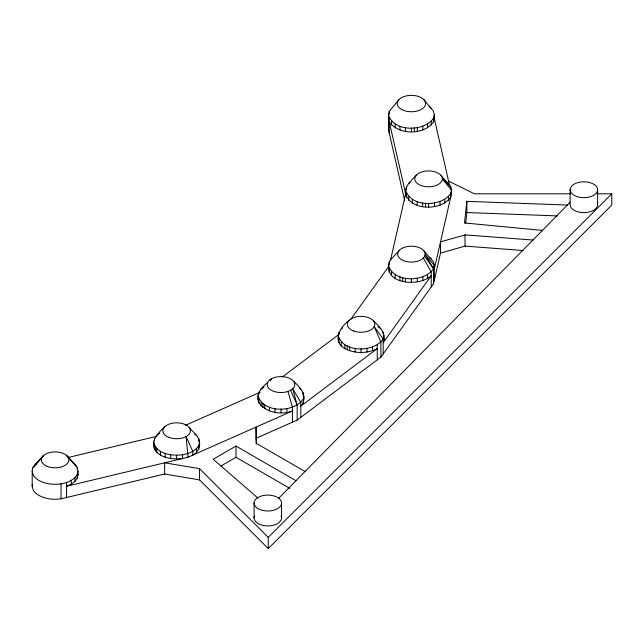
<?xml version="1.0" encoding="UTF-8"?>
<svg xmlns="http://www.w3.org/2000/svg" width="644" height="644" viewBox="0 0 644 644"><rect width="100%" height="100%" fill="white"/><g stroke="black" fill="none" stroke-linecap="round" stroke-linejoin="round"><path stroke-width="0.97" d="M567.372 205.066L466.876 201.339L464.477 222.953L542.417 230.407M465.676 223.363L466.876 212.56L466.876 201.339M267.26 382.987C242.152 402.186 272.67 418.866 292.44 410.969L188.08 457.2L66.557 486.268L71.299 484.167L74.937 481.422L77.224 478.234L77.224 474.499L78.005 471.078L77.224 467.649L74.937 464.461L66.348 455.276L76.081 466.055L67.918 456.958M77.224 478.234L78.005 474.813L78.005 471.078M189.368 427.745C193.329 432.768 201.854 437.888 198.755 445.431C195.51 451.259 188.756 453.634 182.558 454.785L182.558 458.528C172.697 459.687 160.243 458.367 154.504 449.174C150.64 439.755 158.971 432.341 165.049 426.473M153.723 445.753L154.31 443.185M188.08 457.2L186.084 436.584L192.822 451.364L192.822 455.099C197.644 452.595 200.381 447.395 199.535 442.009M258.083 399.522L258.477 397.807M349.233 320.269C340 327.12 331.716 341.006 344.87 348.621C354.828 353.749 367.305 353.749 377.255 348.621L300.82 406.131L303.107 402.943C305.473 392.921 301.022 388.211 293.632 381.361M303.107 402.943L303.888 399.522L303.888 395.778M404.561 200.179L388.501 129.742L388.501 114.777L389.282 111.356L398.765 99.82M373.536 320.978C379.558 326.468 386.835 333.817 383.188 342.697L431.239 275.721C419.461 286.974 382.858 284.728 389.282 261.947A22.902 13.226 0 0 1 391.568 258.759L399.425 250.25M405.664 195.639C403.651 186.76 410.969 180.755 416.443 175.088M390.385 260.772L406.058 192.073M383.969 335.532L383.188 338.953L383.188 353.91M440.826 175.232L450.695 186.647L451.476 190.077L450.695 193.498L450.695 197.233C441.454 210.805 410.614 211.272 405.664 193.755L389.282 121.941C399.006 135.288 423.792 135.288 433.525 121.941L433.525 118.206L434.306 114.777L433.525 111.356L423.905 99.675M433.525 121.941L434.306 118.52L449.641 185.762M256.175 444.086L256.03 438.323L297.182 420.089L380.902 357.106L433.525 283.754L433.525 268.789L434.306 265.368L433.525 261.947L423.76 250.669M450.695 189.457L450.695 186.647L442.339 178.935A13.774 7.953 0 0 1 421.562 185.697A13.774 7.953 0 0 1 421.804 171.932A13.774 7.953 0 0 1 442.339 178.935L451.476 190.077L451.476 193.812L434.306 269.047L433.718 266.487M433.525 283.754L440.512 253.116L440.512 241.894L465.016 234.883L532.926 240.043M424.646 256.28L425.145 254.388A13.749 7.937 0 0 0 406.919 246.644A13.749 7.937 0 0 0 400.842 259.226A13.749 7.937 0 0 0 423.374 258.043L424.646 256.28L433.525 268.789C424.372 282.45 393.428 282.877 388.501 265.368M36.571 463.302A22.902 13.226 0 0 0 32.2 471.078L32.981 474.499A22.902 13.226 0 0 0 61.035 483.845C67.226 482.702 73.988 480.319 77.224 474.499M388.501 114.777C393.428 132.286 424.372 131.859 433.525 118.206M350.602 319.577L388.694 266.447M303.107 399.2C293.954 412.86 263.018 413.287 258.083 395.778M405.664 190.077C410.598 207.585 441.543 207.151 450.695 193.498M270.021 380.379L271.325 378.865L269.973 380.242M42.19 457.111L32.981 467.649L43.703 455.405L35.267 464.461M278.361 498.585L570.141 202.248M268.242 548.583L268.242 537.362L611.8 193.812L611.8 205.034L268.242 548.583L199.535 479.877L164.631 474.032L61.035 498.81A22.902 13.226 0 0 1 32.981 489.456L32.2 486.035L32.2 471.078M408.739 183.46L410.188 182.365M156.798 435.4L159.704 433.211M261.15 389.169L264.064 386.98M341.231 328.915L342.68 327.82M282.305 376.99L338.044 335.057M338.156 335.532C343.091 353.041 374.035 352.606 383.188 338.953L374.228 326.597L380.902 342.141L380.902 357.106M290.645 390.248L292.73 388.751A13.806 7.97 0 0 0 283.61 376.732A13.806 7.97 0 0 0 267.389 385.917A13.806 7.97 0 0 0 288.005 391.423L290.645 390.248L297.182 405.132L297.182 420.089M295.966 480.706L235.994 446.083L213.188 459.244L257.85 498.021M220.787 466.079L235.994 457.304L289.881 488.418M185.287 425.394L260.224 392.196M440.512 253.116L465.016 246.105L522.944 250.508M67.701 457.61L156.403 436.399M153.723 442.009C156.194 454.31 172.222 456.081 182.558 454.785M570.439 193.812L474.378 193.812L448.586 181.133M597.085 193.812L611.8 193.812M466.876 212.56L557.326 215.909M268.242 537.362L199.535 468.655L164.631 462.811L164.631 474.032M305.039 471.489L256.457 443.434L256.03 427.101L256.03 438.323M429.049 106.526L431.239 108.168M446.952 182.365L448.409 183.46M429.781 257.656L431.239 258.759M377.988 326.725L380.902 328.915M299.363 388.074L300.82 389.169M194.649 434.032L196.468 435.4M433.525 268.789L425.145 254.388L434.306 265.368L434.306 280.325M423.374 258.043L431.239 271.977L431.239 286.942M288.005 391.423L292.44 407.233L292.44 422.19M297.182 405.132L292.73 388.751L300.82 402.395L300.82 417.352M451.082 192.105L451.476 193.812M383.574 337.561L383.969 339.267M77.618 473.107L78.005 474.813M597.616 189.73A13.741 7.937 0 0 1 577.008 196.605A13.741 7.937 0 0 1 577.008 182.864A13.741 7.937 0 0 1 597.616 189.73L597.616 204.695M570.133 189.73L570.133 204.695A13.741 7.937 0 0 0 585.074 212.592A13.741 7.937 0 0 0 597.407 203.311M465.016 234.883L465.016 246.105M448.409 196.686L448.409 200.365M444.763 199.423L444.763 203.11M440.021 201.524L440.021 205.211M434.499 202.844L434.499 206.531M434.306 114.777L434.306 120.388M431.239 121.394L431.239 125.129M428.574 203.295L428.574 206.982M427.6 124.131L427.6 127.874M427.6 274.714L427.6 278.458M425.604 203.069L425.604 206.756M422.85 126.232L422.85 129.975M422.85 276.815L422.85 280.559M422.641 202.844L422.641 206.531M417.328 127.552L417.328 131.296M417.328 278.144L417.328 281.879M417.119 201.524L417.119 205.211M414.366 127.778L414.366 131.521M412.377 199.423L412.377 203.11M411.403 128.003L411.403 131.746M411.403 278.594L411.403 282.33M408.739 196.686L408.739 200.365M406.445 186.647L406.445 189.457M406.445 193.498L406.445 197.177M405.47 127.552L405.47 131.296M405.47 278.144L405.47 281.879M402.709 277.483L402.709 281.219M399.948 126.232L399.948 129.975M399.948 276.815L399.948 280.559M395.207 124.131L395.207 127.874M395.207 274.714L395.207 278.458M391.568 121.394L391.568 125.129M391.568 271.977L391.568 275.721M389.282 111.356L389.282 114.35M389.282 118.206L389.282 133.163M389.282 261.947L389.282 264.708M389.282 268.789L389.282 272.533M383.188 332.111L383.188 333.978M377.255 344.878L377.255 359.843M372.514 346.979L372.514 350.722M366.991 348.299L366.991 352.043M361.067 348.75L361.067 352.493M355.134 348.299L355.134 352.043M349.612 346.979L349.612 350.722M347.237 345.933L347.237 349.668M344.87 344.878L344.87 348.621M341.231 342.141L341.231 345.884M338.937 332.111L338.937 334.912M338.937 338.953L338.937 342.697M303.107 392.357L303.107 395.166M286.918 408.554L286.918 412.297M281.557 503.036A13.741 7.937 0 0 1 260.941 509.911A13.741 7.937 0 0 1 260.941 496.17A13.741 7.937 0 0 1 281.557 503.036L281.557 518.001M280.985 409.004L280.985 412.748M275.06 408.554L275.06 412.297M269.538 407.233L269.538 410.969M264.789 405.132L264.789 408.868M262.969 403.764L262.969 407.499M261.15 402.395L261.15 406.131M258.864 392.357L258.864 394.225M258.864 399.2L258.864 402.943M254.074 503.036L254.074 518.001M235.994 446.083L235.994 457.304M199.535 468.655L199.535 479.877M198.755 438.588L198.755 441.398M198.755 445.431L198.755 449.174M196.468 448.626L196.468 452.362M176.633 455.236L176.633 458.979M170.7 454.785L170.7 458.528M165.178 453.465L165.178 457.2M160.437 451.364L160.437 455.099M156.798 448.626L156.798 452.362M155.655 447.033L155.655 450.768M154.504 438.588L154.504 440.456M154.504 445.431L154.504 449.174M77.224 467.649L77.224 469.524M74.937 477.687L74.937 481.422M71.299 480.424L71.299 484.167M66.557 482.525L66.557 497.49M61.035 483.845L61.035 498.81M72.901 462.754A22.902 13.226 0 0 1 74.937 464.461M281.09 515.949A13.741 7.937 0 0 1 267.815 525.931A13.741 7.937 0 0 1 254.541 515.949M32.2 486.035A22.902 13.226 0 0 1 32.393 484.312M46.948 466.248A13.757 7.945 0 0 0 68.779 460.734A13.757 7.945 0 0 0 49.58 452.579A13.757 7.945 0 0 0 46.948 466.248M168.688 437.292A13.79 7.961 0 0 0 190.358 431.512A13.79 7.961 0 0 0 170.845 423.567A13.79 7.961 0 0 0 168.688 437.292M353.604 330.976A13.741 7.937 0 0 0 374.792 324.713A13.741 7.937 0 0 0 354.796 317.242A13.741 7.937 0 0 0 353.604 330.976M401.671 109.528A14.192 8.195 0 0 0 425.217 105.439A14.192 8.195 0 0 0 407.314 95.715A14.192 8.195 0 0 0 401.671 109.528"/></g></svg>
